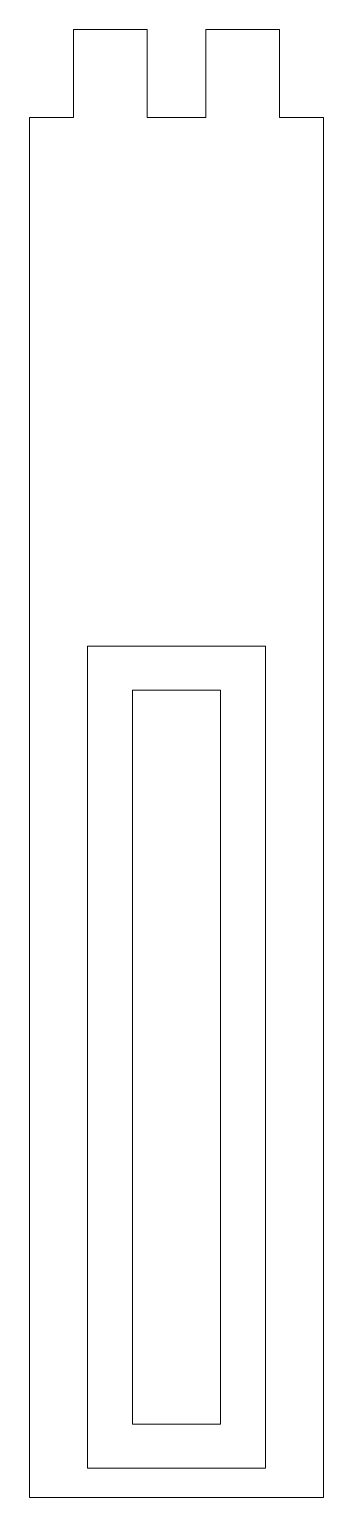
# Model space of a CAD drawing. Header units: millimetres. Extents: x 0 to 20, y 0 to 100.
import ezdxf

# ---------------------------------------------------------------- set-up
doc = ezdxf.new("R2010")
doc.units = ezdxf.units.MM
for name, color, linetype, lineweight in [('inner-cut-full', 7, 'CONTINUOUS', 0), ('pocket-4.2', 2, 'CONTINUOUS', 0), ('Rand-outer-cut-full', 7, 'CONTINUOUS', 0)]:
    doc.layers.add(name, color=color, linetype=linetype, lineweight=lineweight)

msp = doc.modelspace()

# ---------------------------------------------------------------- linework, layer by layer
at = {"layer": 'inner-cut-full'}
for p, q in [((13, 55), (7, 55)), ((7, 55), (7, 5)), ((13, 5), (13, 55)), ((7, 5), (13, 5))]:
    msp.add_line(p, q, dxfattribs=at)
at = {"layer": 'pocket-4.2'}
for p, q in [((16.05, 58), (3.95, 58)), ((3.95, 58), (3.95, 2)), ((16.05, 2), (16.05, 58)), ((3.95, 2), (16.05, 2))]:
    msp.add_line(p, q, dxfattribs=at)
at = {"layer": 'Rand-outer-cut-full'}
for p, q in [((8, 100), (3, 100)), ((3, 100), (3, 94)), ((8, 100), (8, 94)), ((12, 100), (17, 100)), ((12, 100), (12, 94)), ((17, 100), (17, 94)), ((0, 94), (3, 94)), ((0, 94), (0, 90.9)), ((8, 94), (12, 94)), ((17, 94), (20, 94)), ((20, 94), (20, 90.9)), ((0, 90.9), (0, 0)), ((20, 90.9), (20, 0)), ((0, 0), (20, 0))]:
    msp.add_line(p, q, dxfattribs=at)

doc.saveas('drawing.dxf')
